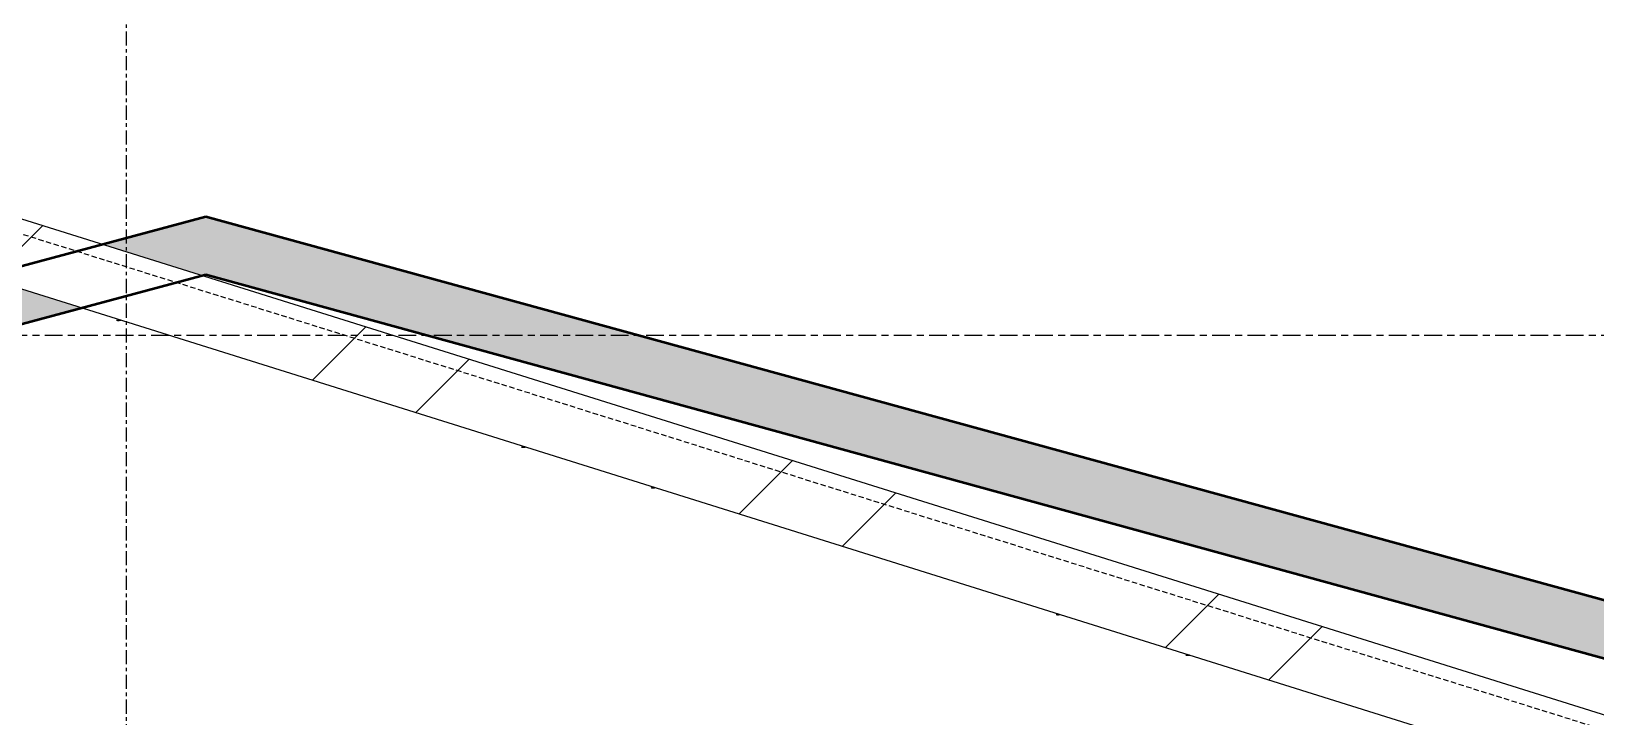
# Model space of a CAD drawing. Header units: centimetres. Extents: x -6111 to 13767, y -285 to 1600.
# Drawn here: x -5087.1 to -4946.7, y 1043.3 to 1104.8 of the extents above; entities that cross this region are included whole.
import ezdxf

# ---------------------------------------------------------------- set-up
doc = ezdxf.new("R2010")
doc.units = ezdxf.units.CM
for name, pattern in [('Centre', [3.175, 0.635, -0.475, 1.59, -0.475]), ('Grid Line', [2.2225, 1.27, -0.3175, 0.3175, -0.3175]), ('Hidden', [0.714375, 0.47625, -0.238125])]:
    doc.linetypes.add(name, pattern=pattern)
for name, color, linetype, lineweight in [('A-ANNO-DIMS', 7, 'Continuous', 9), ('A-ANNO-DIMS-100', 7, 'Continuous', 9), ('A-FLOR-LEVL', 7, 'Continuous', 9), ('A-ROOF', 7, 'Continuous', 9), ('A-ROOF-PATT', 7, 'Continuous', 35), ('S-BEAM', 7, 'Continuous', 9), ('S-GRID', 7, 'Continuous', 9)]:
    doc.layers.add(name, color=color, linetype=linetype, lineweight=lineweight)
doc.styles.add('Century Gothic_1', font='GOTHIC.TTF', dxfattribs={"height": 15})
doc.dimstyles.new('FCA_N_Cotas_E100', dxfattribs={"dimscale": 30.48, "dimtxt": 15.662524, "dimasz": 0.492126, "dimexe": 0.656168, "dimexo": 0.656168, "dimgap": 0.032808, "dimtad": 1, "dimlfac": 0.01, "dimrnd": 0.01, "dimzin": 0, "dimdsep": 46, "dimtxsty": 'Century Gothic_1', "dimblk1": 'OBLIQUE', "dimblk2": 'OBLIQUE', "dimsah": 1, "dimcen": 0.09, "dimdle": 0.656168, "dimadec": 3, "dimazin": 2, "dimtfac": 1, "dimtdec": 4, "dimtix": 1, "dimtmove": 0, "dimatfit": 3, "dimfxl": 1, "dimtvp": 1, "dimtolj": 1, "dimtzin": 0, "dimarcsym": 2})

# ---------------------------------------------------------------- blocks, each defined once
blk = doc.blocks.new('PQ_RVR_ARQ-01_ZZ_ZZ_MO_T_A_rvt-1-Elevación Eje 1')
at = {"layer": 'A-ROOF-PATT', "lineweight": 9, "true_color": 0xeaeaea}
h = blk.add_hatch(color=254, dxfattribs=at)
h.paths.add_polyline_path([(-4662.32, 970.65), (-4662.32, 975.83), (-5071.41, 1088.14), (-5080.46, 1085.6), (-5071.75, 1082.87), (-5071.43, 1082.96), (-4676.26, 974.47)])
h.paths.add_polyline_path([(-5486.76, 971.67), (-5316.05, 1017.41), (-5202.33, 1053.06), (-5486.76, 976.84)])
h.paths.add_polyline_path([(-5177.91, 1054.42), (-5093.21, 1077.12), (-5093.13, 1079.7), (-5088.13, 1079.7), (-5088.13, 1078.48), (-5082.57, 1079.97), (-5089.49, 1082.14), (-5133.84, 1068.24)])
at = {"layer": 'A-ROOF', "color": 254, "lineweight": 35, "true_color": 0xcccccc}
for p, q in [((-5071.41, 1088.14), (-5486.76, 976.84)), ((-4662.32, 975.83), (-5071.41, 1088.14)), ((-5476.76, 974.35), (-5071.43, 1082.96)), ((-5071.43, 1082.96), (-4676.76, 974.61))]:
    blk.add_line(p, q, dxfattribs=at)
blk = doc.blocks.new('C Shapes - C8x16-1788155-Elevación Eje 1')
at = {"layer": 'S-BEAM', "linetype": 'Hidden'}
blk.add_line((-4718.55, 970.79), (-5089.49, 1087.07), dxfattribs=at)
blk = doc.blocks.new('FP_8-Elevación Eje 1')
at = {"layer": 'S-BEAM', "color": 9, "true_color": 0xc0c0c0}
for p, q in [((-5079.42, 1078.86), (-5079.41, 1078.86)), ((-5079.41, 1078.86), (-5079.39, 1078.85)), ((-5079.39, 1078.85), (-5079.38, 1078.85)), ((-5079.38, 1078.85), (-5079.36, 1078.85)), ((-5079.36, 1078.85), (-5079.35, 1078.85)), ((-5079.35, 1078.85), (-5079.33, 1078.84)), ((-5079.33, 1078.84), (-5079.31, 1078.84)), ((-5079.31, 1078.84), (-5079.3, 1078.84)), ((-5079.3, 1078.84), (-5079.28, 1078.84)), ((-5079.28, 1078.84), (-5079.26, 1078.84)), ((-5079.26, 1078.84), (-5079.25, 1078.84)), ((-5079.25, 1078.84), (-5079.23, 1078.84)), ((-5079.23, 1078.84), (-5079.21, 1078.84)), ((-5079.21, 1078.84), (-5079.2, 1078.84)), ((-5079.2, 1078.84), (-5079.18, 1078.85)), ((-5079.18, 1078.85), (-5079.16, 1078.85)), ((-5079.16, 1078.85), (-5079.15, 1078.85)), ((-5079.15, 1078.85), (-5079.13, 1078.85)), ((-5079.13, 1078.85), (-5079.11, 1078.86)), ((-5079.11, 1078.86), (-5079.09, 1078.86)), ((-5079.09, 1078.86), (-5079.08, 1078.87)), ((-5079.08, 1078.87), (-5079.06, 1078.87)), ((-5043.07, 1067.47), (-5043.05, 1067.46)), ((-5043.05, 1067.46), (-5043.04, 1067.46)), ((-5043.04, 1067.46), (-5043.02, 1067.45)), ((-5043.02, 1067.45), (-5043.01, 1067.45)), ((-5043.01, 1067.45), (-5042.99, 1067.45)), ((-5042.99, 1067.45), (-5042.97, 1067.45)), ((-5042.97, 1067.45), (-5042.96, 1067.45)), ((-5042.96, 1067.45), (-5042.94, 1067.44)), ((-5042.94, 1067.44), (-5042.93, 1067.44)), ((-5042.93, 1067.44), (-5042.91, 1067.44)), ((-5042.91, 1067.44), (-5042.89, 1067.44)), ((-5042.89, 1067.44), (-5042.88, 1067.45)), ((-5042.88, 1067.45), (-5042.86, 1067.45)), ((-5042.86, 1067.45), (-5042.84, 1067.45)), ((-5042.84, 1067.45), (-5042.83, 1067.45)), ((-5042.83, 1067.45), (-5042.81, 1067.45)), ((-5042.81, 1067.45), (-5042.79, 1067.45)), ((-5042.79, 1067.45), (-5042.77, 1067.46)), ((-5042.77, 1067.46), (-5042.76, 1067.46)), ((-5042.76, 1067.46), (-5042.74, 1067.47)), ((-5042.74, 1067.47), (-5042.72, 1067.47)), ((-5042.72, 1067.47), (-5042.7, 1067.47)), ((-5031.44, 1063.82), (-5031.42, 1063.81)), ((-5031.42, 1063.81), (-5031.41, 1063.81)), ((-5031.41, 1063.81), (-5031.39, 1063.81)), ((-5031.39, 1063.81), (-5031.37, 1063.81)), ((-5031.37, 1063.81), (-5031.36, 1063.8)), ((-5031.36, 1063.8), (-5031.34, 1063.8)), ((-5031.34, 1063.8), (-5031.33, 1063.8)), ((-5031.33, 1063.8), (-5031.31, 1063.8)), ((-5031.31, 1063.8), (-5031.29, 1063.8)), ((-5031.29, 1063.8), (-5031.28, 1063.8)), ((-5031.28, 1063.8), (-5031.26, 1063.8)), ((-5031.26, 1063.8), (-5031.24, 1063.8)), ((-5031.24, 1063.8), (-5031.23, 1063.8)), ((-5031.23, 1063.8), (-5031.21, 1063.8)), ((-5031.21, 1063.8), (-5031.19, 1063.8)), ((-5031.19, 1063.8), (-5031.18, 1063.81)), ((-5031.18, 1063.81), (-5031.16, 1063.81)), ((-5031.16, 1063.81), (-5031.14, 1063.81)), ((-5031.14, 1063.81), (-5031.12, 1063.82)), ((-5031.12, 1063.82), (-5031.11, 1063.82)), ((-5031.11, 1063.82), (-5031.09, 1063.82)), ((-5031.09, 1063.82), (-5031.07, 1063.83)), ((-4995.08, 1052.42), (-4995.07, 1052.42)), ((-4995.07, 1052.42), (-4995.05, 1052.42)), ((-4995.05, 1052.42), (-4995.03, 1052.41)), ((-4995.03, 1052.41), (-4995.02, 1052.41)), ((-4995.02, 1052.41), (-4995, 1052.41)), ((-4995, 1052.41), (-4994.99, 1052.41)), ((-4994.99, 1052.41), (-4994.97, 1052.4)), ((-4994.97, 1052.4), (-4994.95, 1052.4)), ((-4994.95, 1052.4), (-4994.94, 1052.4)), ((-4994.94, 1052.4), (-4994.92, 1052.4)), ((-4994.92, 1052.4), (-4994.91, 1052.4)), ((-4994.91, 1052.4), (-4994.89, 1052.4)), ((-4994.89, 1052.4), (-4994.87, 1052.4)), ((-4994.87, 1052.4), (-4994.86, 1052.41)), ((-4994.86, 1052.41), (-4994.84, 1052.41)), ((-4994.84, 1052.41), (-4994.82, 1052.41)), ((-4994.82, 1052.41), (-4994.8, 1052.41)), ((-4994.8, 1052.41), (-4994.79, 1052.42)), ((-4994.79, 1052.42), (-4994.77, 1052.42)), ((-4994.77, 1052.42), (-4994.75, 1052.42)), ((-4994.75, 1052.42), (-4994.73, 1052.43)), ((-4994.73, 1052.43), (-4994.72, 1052.43)), ((-4983.45, 1048.78), (-4983.43, 1048.77)), ((-4983.43, 1048.77), (-4983.42, 1048.77)), ((-4983.42, 1048.77), (-4983.4, 1048.77)), ((-4983.4, 1048.77), (-4983.39, 1048.76)), ((-4983.39, 1048.76), (-4983.37, 1048.76)), ((-4983.37, 1048.76), (-4983.36, 1048.76)), ((-4983.36, 1048.76), (-4983.34, 1048.76)), ((-4983.34, 1048.76), (-4983.32, 1048.76)), ((-4983.32, 1048.76), (-4983.31, 1048.76)), ((-4983.31, 1048.76), (-4983.29, 1048.76)), ((-4983.29, 1048.76), (-4983.27, 1048.76)), ((-4983.27, 1048.76), (-4983.26, 1048.76)), ((-4983.26, 1048.76), (-4983.24, 1048.76)), ((-4983.24, 1048.76), (-4983.22, 1048.76)), ((-4983.22, 1048.76), (-4983.21, 1048.76)), ((-4983.21, 1048.76), (-4983.19, 1048.76)), ((-4983.19, 1048.76), (-4983.17, 1048.77)), ((-4983.17, 1048.77), (-4983.16, 1048.77)), ((-4983.16, 1048.77), (-4983.14, 1048.77)), ((-4983.14, 1048.77), (-4983.12, 1048.78)), ((-4983.12, 1048.78), (-4983.1, 1048.78)), ((-4983.1, 1048.78), (-4983.08, 1048.79))]:
    blk.add_line(p, q, dxfattribs=at)
blk = doc.blocks.new('DIMBLOCK1-Elevación Eje 1')
at = {"layer": 'A-ANNO-DIMS-100'}
for p, q in [((-5438.84, 1253.14), (-5438.84, 1273.14)), ((-5078.54, 1253.14), (-5078.54, 1273.14)), ((-5458.84, 1253.14), (-5078.54, 1253.14)), ((-5438.84, 1253.14), (-5438.84, 975.53)), ((-5078.54, 1253.14), (-5078.54, 1243.75))]:
    blk.add_line(p, q, dxfattribs=at)
at = {"layer": 'A-ANNO-DIMS-100', "lineweight": 35}
for p, q in [((-5438.84, 1253.14), (-5431.34, 1260.64)), ((-5078.54, 1253.14), (-5071.04, 1260.64)), ((-5438.84, 1253.14), (-5446.34, 1245.64)), ((-5078.54, 1253.14), (-5086.04, 1245.64))]:
    blk.add_line(p, q, dxfattribs=at)
at = {"layer": 'A-ANNO-DIMS-100', "color": 0, "insert": (-5279.08, 1273.37), "char_height": 15, "width": 48.9267, "attachment_point": 1, "line_spacing_factor": 0.984502, "style": 'Century Gothic_1'}
blk.add_mtext('3.60', dxfattribs=at)
blk = doc.blocks.new('_Oblique')
at = {"color": 0, "linetype": 'ByBlock', "lineweight": -2}
blk.add_line((-0.5, -0.5), (0.5, 0.5), dxfattribs=at)
blk = doc.blocks.new('DIMBLOCK2-Elevación Eje 1')
at = {"layer": 'A-ANNO-DIMS-100'}
for p, q in [((-5078.54, 1253.14), (-5078.54, 1273.14)), ((-4765.58, 1253.14), (-4765.58, 1273.14)), ((-5078.54, 1253.14), (-4745.58, 1253.14)), ((-5078.54, 1253.14), (-5078.54, 1243.75)), ((-4765.58, 1253.14), (-4765.58, 975.53))]:
    blk.add_line(p, q, dxfattribs=at)
at = {"layer": 'A-ANNO-DIMS-100', "lineweight": 35}
for p, q in [((-5078.54, 1253.14), (-5071.04, 1260.64)), ((-4765.58, 1253.14), (-4758.08, 1260.64)), ((-5078.54, 1253.14), (-5086.04, 1245.64)), ((-4765.58, 1253.14), (-4773.08, 1245.64))]:
    blk.add_line(p, q, dxfattribs=at)
at = {"layer": 'A-ANNO-DIMS-100', "color": 0, "insert": (-4942.44, 1273.37), "char_height": 15, "width": 48.9267, "attachment_point": 1, "line_spacing_factor": 0.984502, "style": 'Century Gothic_1'}
blk.add_mtext('3.13', dxfattribs=at)
blk = doc.blocks.new('DIMBLOCK3-Elevación Eje 1')
at = {"layer": 'A-ANNO-DIMS-100'}
for p, q in [((-5438.84, 1313.19), (-5438.84, 1333.19)), ((-4765.58, 1313.19), (-4765.58, 1333.19)), ((-5458.84, 1313.19), (-4745.58, 1313.19)), ((-5438.84, 1313.19), (-5438.84, 975.53)), ((-4765.58, 1313.19), (-4765.58, 975.53))]:
    blk.add_line(p, q, dxfattribs=at)
at = {"layer": 'A-ANNO-DIMS-100', "lineweight": 35}
for p, q in [((-5438.84, 1313.19), (-5431.34, 1320.69)), ((-4765.58, 1313.19), (-4758.08, 1320.69)), ((-5438.84, 1313.19), (-5446.34, 1305.69)), ((-4765.58, 1313.19), (-4773.08, 1305.69))]:
    blk.add_line(p, q, dxfattribs=at)
at = {"layer": 'A-ANNO-DIMS-100', "color": 0, "insert": (-5122.59, 1333.42), "char_height": 15, "width": 48.9267, "attachment_point": 1, "line_spacing_factor": 0.984502, "style": 'Century Gothic_1'}
blk.add_mtext('6.73', dxfattribs=at)

msp = doc.modelspace()

# ---------------------------------------------------------------- hatches: boundary and pattern name
at = {"layer": 'S-BEAM', "true_color": 0xc0c0c0}
h = msp.add_hatch(dxfattribs=at)
h.set_pattern_fill('FP_4', color=9, style=0, pattern_type=2)
h.set_pattern_definition([(45, (0, 0), (-25.14472, 25.14472), []), (45, (0, 38.1), (-25.14472, 25.14472), [])])
h.paths.add_polyline_path([(-4719.953, 966.301), (-4718.158, 972.026), (-5089.492, 1088.427), (-5089.492, 1082.139), (-4772.703, 982.837)])

# ---------------------------------------------------------------- linework, layer by layer
at = {"layer": 'A-FLOR-LEVL', "color": 253, "linetype": 'Centre', "true_color": 0xaaaaaa}
msp.add_line((-5871.196, 1077.508), (-4396.473, 1077.508), dxfattribs=at)
at = {"layer": 'S-BEAM'}
for p, q in [((-5089.492, 1088.427), (-4718.158, 972.026)), ((-5089.492, 1082.139), (-4719.953, 966.301))]:
    msp.add_line(p, q, dxfattribs=at)
at = {"layer": 'S-GRID', "color": 253, "linetype": 'Grid Line', "true_color": 0xaaaaaa}
msp.add_line((-5078.539, -149.966), (-5078.539, 1424.748), dxfattribs=at)

# ---------------------------------------------------------------- block references
at = {"lineweight": 5}
msp.add_blockref('PQ_RVR_ARQ-01_ZZ_ZZ_MO_T_A_rvt-1-Elevación Eje 1', (0, 0), dxfattribs=at)
at = {"layer": 'S-BEAM', "linetype": 'Hidden'}
msp.add_blockref('C Shapes - C8x16-1788155-Elevación Eje 1', (0, 0), dxfattribs=at)
at = {"layer": 'S-BEAM'}
msp.add_blockref('FP_8-Elevación Eje 1', (0, 0), dxfattribs=at)

# ---------------------------------------------------------------- dimensions: what is measured, and where the dimension line sits
at = {"layer": 'A-ANNO-DIMS'}
for base, p1, p2, override, picture, middle in [((-4765.577, 1313.194), (-5438.839, 955.53), (-4765.577, 955.53), {"dimpost": '<>', "dimfxl": 673.262505}, 'DIMBLOCK3-Elevación Eje 1', (-5102.208, 1322.072)), ((-5078.539, 1253.141), (-5438.839, 955.53), (-5078.539, 1263.748), {"dimpost": '<>', "dimfxl": 474.145739}, 'DIMBLOCK1-Elevación Eje 1', (-5258.689, 1262.019)), ((-4765.577, 1253.141), (-5078.539, 1263.748), (-4765.577, 955.53), {"dimpost": '<>', "dimfxl": 439.253203}, 'DIMBLOCK2-Elevación Eje 1', (-4922.058, 1262.019))]:
    dim = msp.add_linear_dim(base=base, p1=p1, p2=p2, dimstyle='FCA_N_Cotas_E100', override=override, dxfattribs=at)
    dim.commit()
    dim.dimension.update_dxf_attribs({"geometry": picture, "text_midpoint": middle})

doc.saveas('drawing.dxf')
